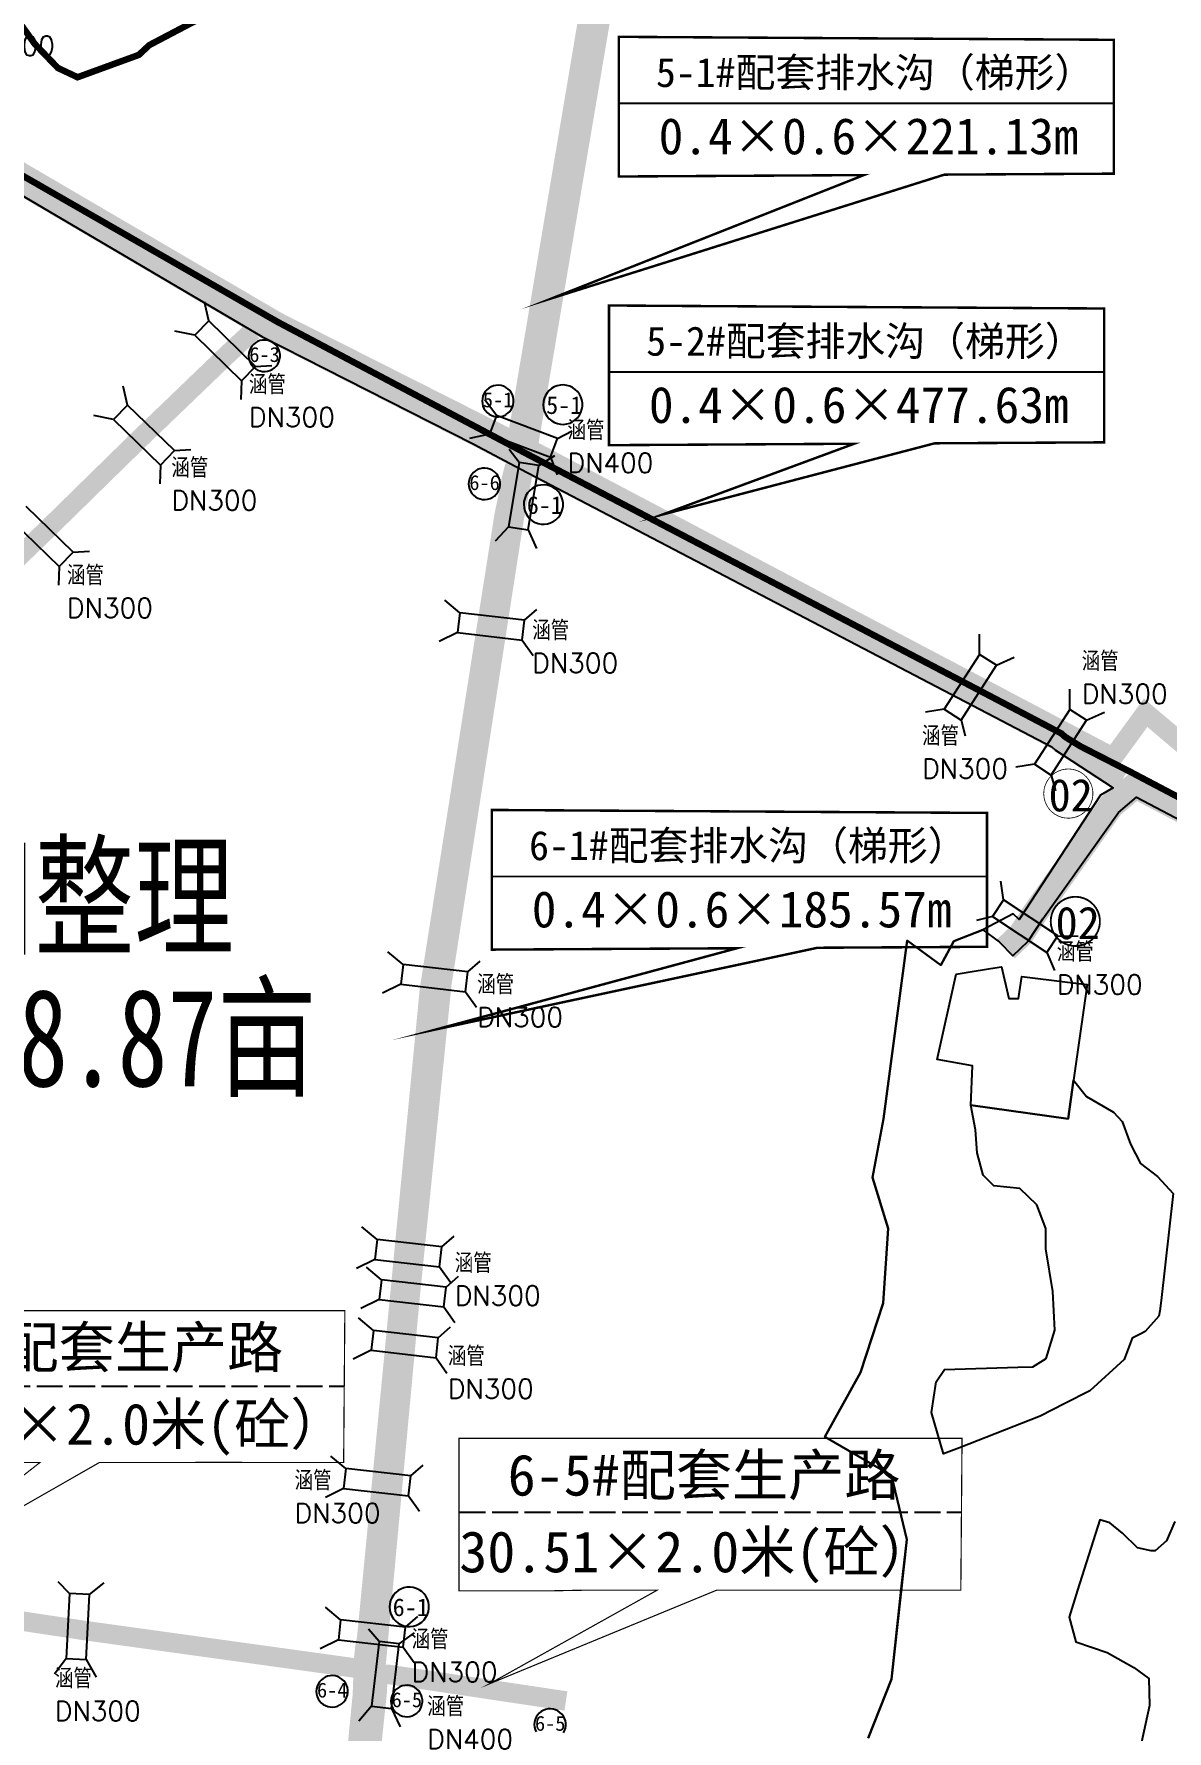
# Model space of a CAD drawing. Header units: millimetres. Extents: x 35444746 to 35449000, y 3482000 to 3488437.
# Drawn here: x 35446201.8 to 35446376.2, y 3484480.1 to 3484741.3 of the extents above; entities that cross this region are included whole.
import ezdxf
from ezdxf.enums import TextEntityAlignment as Align

# ---------------------------------------------------------------- set-up
doc = ezdxf.new("R2010")
doc.units = ezdxf.units.MM
doc.linetypes.add('X3', pattern=[5, 4, -1])
for name, color, linetype, true_color in [('0201.01格田整理标注', 7, 'Continuous', 0xffffff), ('0201.02格田整理', 7, 'X3', 0x99cc00), ('0203.02旱地整理', 9, 'Continuous', 0x808080), ('0301.01生产道路工程标注', 6, 'X3', 0xff00ff), ('0301.02生产道路工程', 6, 'X3', 0xff00ff), ('0302.01田间道路工程标注', 6, 'X3', 0xff00ff), ('0302.02田间道路工程', 6, 'X3', 0xff00ff), ('0401.01渠道工程标注', 4, '732', 0x00ffff), ('0401.02渠道工程', 4, 'X3', 0x00ffff), ('0401.03涵管标注', 4, '732', 0x00ffff)]:
    doc.layers.add(name, color=color, linetype=linetype, true_color=true_color)
doc.styles.add('FS', font='rs.shx', dxfattribs={"bigfont": 'fs.shx'})
doc.styles.add('宋体', font='')
doc.styles.get('宋体').set_extended_font_data('SimSun')
doc.linetypes.add('732', pattern='A,9,-0.5,[162,AAA.SHX,S=1,R=0,X=0,Y=0],-0.5', length=10)

msp = doc.modelspace()

# ---------------------------------------------------------------- linework, layer by layer
at = {"layer": '0201.02格田整理', "color": 2, "linetype": 'ByBlock', "const_width": 1, "elevation": 568.901}
for points in [[(35446230.968109, 3484745.567877), (35446219.534257, 3484739.563406), (35446217.914763, 3484738.054924), (35446208.483596, 3484734.61396), (35446208.483596, 3484734.61396), (35446208.483596, 3484734.61396), (35446205.458, 3484736.04), (35446201.897, 3484739.737), (35446196.956, 3484746.684)], [(35446187.557841, 3484726.614058), (35446239.260332, 3484696.965882), (35446277.858179, 3484676.539619), (35446277.858179, 3484676.539619), (35446277.858179, 3484676.539619), (35446277.858179, 3484676.539619), (35446277.858179, 3484676.539619), (35446277.858179, 3484676.539619), (35446344.13602, 3484641.906474), (35446344.13602, 3484641.906474), (35446344.13602, 3484641.906474), (35446359.890789, 3484633.640625), (35446359.890789, 3484633.640625), (35446359.890789, 3484633.640625), (35446359.890789, 3484633.640625), (35446359.890789, 3484633.640625), (35446359.890789, 3484633.640625), (35446359.890789, 3484633.640625), (35446360.521171, 3484633.08093), (35446362.843744, 3484631.654718), (35446370.666115, 3484627.650991), (35446370.666115, 3484627.650991), (35446370.666115, 3484627.650991), (35446388.556988, 3484618.221628)]]:
    msp.add_lwpolyline(points, dxfattribs=at)
at = {"layer": '0201.02格田整理', "color": 2, "linetype": 'ByBlock', "elevation": 560.836}
msp.add_lwpolyline([(35446186.332641, 3484724.434305), (35446236.848463, 3484694.713849), (35446269.355368, 3484678.183369), (35446269.355368, 3484678.183369), (35446276.697828, 3484674.325212), (35446342.976366, 3484639.691704), (35446342.976366, 3484639.691704), (35446342.976366, 3484639.691704), (35446358.459111, 3484631.568574), (35446358.459111, 3484631.568574), (35446358.459111, 3484631.568574), (35446358.459111, 3484631.568574), (35446359.025679, 3484631.065538), (35446367.863908, 3484625.247309), (35446365.915594, 3484624.13626), (35446353.407919, 3484604.975306), (35446352.502489, 3484605.865729), (35446347.816321, 3484603.406372), (35446347.816321, 3484603.406372), (35446343.364556, 3484601.684475), (35446341.354072, 3484597.953689), (35446336.184147, 3484601.762909), (35446332.557798, 3484574.30977), (35446330.866629, 3484565.273044), (35446333.23718, 3484557.438181), (35446332.507781, 3484545.959196), (35446329.01828, 3484535.273976), (35446323.502868, 3484525.374219), (35446333.759394, 3484519.422044), (35446336.129956, 3484509.582914), (35446333.759394, 3484488.082599), (35446330.193906, 3484479.03453)], dxfattribs=at)
at = {"layer": '0203.02旱地整理', "color": 41}
for points in [[(35446330.193906, 3484479.03453), (35446333.759394, 3484488.082599), (35446335.324062, 3484502.426714), (35446336.129956, 3484509.582914), (35446333.759394, 3484519.422044), (35446323.502868, 3484525.374219), (35446329.01828, 3484535.273976), (35446332.507781, 3484545.959196), (35446333.23718, 3484557.438181), (35446330.866629, 3484565.273044), (35446332.557798, 3484574.30977), (35446336.184147, 3484601.762909), (35446341.354072, 3484597.953689), (35446343.364556, 3484601.684475), (35446347.816321, 3484603.406372), (35446350.353198, 3484601.572174), (35446352.418001, 3484599.395804), (35446354.829352, 3484601.683542), (35446357.076725, 3484605.103777), (35446368.692993, 3484621.477366), (35446371.501011, 3484623.819791), (35446387.169504, 3484615.561731)], [(35446330.193906, 3484479.03453), (35446333.759394, 3484488.082599), (35446335.324062, 3484502.426714), (35446336.129956, 3484509.582914), (35446333.759394, 3484519.422044), (35446323.502868, 3484525.374219), (35446329.01828, 3484535.273976), (35446332.507781, 3484545.959196), (35446333.23718, 3484557.438181), (35446330.866629, 3484565.273044), (35446332.557798, 3484574.30977), (35446336.184147, 3484601.762909), (35446341.354072, 3484597.953689), (35446343.364556, 3484601.684475), (35446347.816321, 3484603.406372), (35446350.353198, 3484601.572174), (35446352.418001, 3484599.395804), (35446354.829352, 3484601.683542), (35446357.076725, 3484605.103777), (35446368.692993, 3484621.477366), (35446371.501011, 3484623.819791), (35446387.169504, 3484615.561731)], [(35446377.402, 3484512.34), (35446376.077, 3484509.392), (35446374.328, 3484507.838), (35446373.719, 3484507.842), (35446371.635, 3484508.291), (35446369.302, 3484510.568), (35446367.399, 3484512.146), (35446365.837, 3484512.592), (35446362.387, 3484501.767), (35446361.105, 3484497.609), (35446362.124, 3484493.859), (35446366.987, 3484492.173), (35446371.063, 3484489.882), (35446373.402, 3484488.213), (35446373.483, 3484484.047), (35446372.226, 3484478.394)], [(35446377.402, 3484512.34), (35446376.077, 3484509.392), (35446374.328, 3484507.838), (35446373.719, 3484507.842), (35446371.635, 3484508.291), (35446369.302, 3484510.568), (35446367.399, 3484512.146), (35446365.837, 3484512.592), (35446362.387, 3484501.767), (35446361.105, 3484497.609), (35446362.124, 3484493.859), (35446366.987, 3484492.173), (35446371.063, 3484489.882), (35446373.402, 3484488.213), (35446373.483, 3484484.047), (35446372.226, 3484478.394)]]:
    msp.add_lwpolyline(points, dxfattribs=at)
for points in [[(35446361.803, 3484580.262), (35446360.953, 3484574.317), (35446345.994, 3484576.404), (35446346.255, 3484582.489), (35446340.776, 3484583.446), (35446343.733, 3484596.573), (35446345.566, 3484596.871), (35446349.019, 3484597.432), (35446350.69, 3484597.704), (35446351.821, 3484592.835), (35446353.3, 3484592.835), (35446353.822, 3484596.226), (35446360.871, 3484595.375), (35446363.91, 3484595.008)], [(35446361.803, 3484580.262), (35446360.953, 3484574.317), (35446345.994, 3484576.404), (35446346.255, 3484582.489), (35446340.776, 3484583.446), (35446343.733, 3484596.573), (35446345.566, 3484596.871), (35446349.019, 3484597.432), (35446350.69, 3484597.704), (35446351.821, 3484592.835), (35446353.3, 3484592.835), (35446353.822, 3484596.226), (35446360.871, 3484595.375), (35446363.91, 3484595.008)], [(35446361.803, 3484580.262), (35446363.757, 3484577.746), (35446367.926, 3484575.355), (35446369.254, 3484573.922), (35446370.533, 3484570.439), (35446372.11, 3484567.444), (35446374.701, 3484565.429), (35446377.115, 3484562.808), (35446375.291, 3484546.371), (35446375.049, 3484544.761), (35446374.927, 3484543.94), (35446372.826, 3484541.608), (35446372.135, 3484541.253), (35446370.821, 3484540.579), (35446370.347, 3484539.319), (35446369.582, 3484537.286), (35446364.279, 3484532.483), (35446360.453, 3484530.506), (35446356.653, 3484528.543), (35446344.21, 3484523.704), (35446341.777, 3484522.758), (35446339.903, 3484529.128), (35446340.632, 3484533.827), (35446341.951, 3484535.734), (35446353.189, 3484536.094), (35446355.542, 3484536.166), (35446357.554, 3484537.459), (35446358.889, 3484541.805), (35446358.58, 3484547.73), (35446357.504, 3484554.325), (35446357.525, 3484557.462), (35446356.116, 3484561.075), (35446353.518, 3484563.621), (35446349.51, 3484563.996), (35446347.865, 3484565.664), (35446346.929, 3484569.07), (35446346.692, 3484572.646), (35446345.994, 3484576.404), (35446360.953, 3484574.317)], [(35446361.803, 3484580.262), (35446363.757, 3484577.746), (35446367.926, 3484575.355), (35446369.254, 3484573.922), (35446370.533, 3484570.439), (35446372.11, 3484567.444), (35446374.701, 3484565.429), (35446377.115, 3484562.808), (35446375.291, 3484546.371), (35446375.049, 3484544.761), (35446374.927, 3484543.94), (35446372.826, 3484541.608), (35446372.135, 3484541.253), (35446370.821, 3484540.579), (35446370.347, 3484539.319), (35446369.582, 3484537.286), (35446364.279, 3484532.483), (35446360.453, 3484530.506), (35446356.653, 3484528.543), (35446344.21, 3484523.704), (35446341.777, 3484522.758), (35446339.903, 3484529.128), (35446340.632, 3484533.827), (35446341.951, 3484535.734), (35446353.189, 3484536.094), (35446355.542, 3484536.166), (35446357.554, 3484537.459), (35446358.889, 3484541.805), (35446358.58, 3484547.73), (35446357.504, 3484554.325), (35446357.525, 3484557.462), (35446356.116, 3484561.075), (35446353.518, 3484563.621), (35446349.51, 3484563.996), (35446347.865, 3484565.664), (35446346.929, 3484569.07), (35446346.692, 3484572.646), (35446345.994, 3484576.404), (35446360.953, 3484574.317)]]:
    msp.add_lwpolyline(points, close=True, dxfattribs=at)
at = {"layer": '0301.01生产道路工程标注'}
for p, q in [((35446172.191327, 3484533.17275, 166.192687), (35446249.439793, 3484533.192777, 166.192687)), ((35446267.28648, 3484513.770548), (35446344.534946, 3484513.790575))]:
    msp.add_line(p, q, dxfattribs=at)
at = {"layer": '0301.01生产道路工程标注', "linetype": 'Continuous'}
for points in [[(35446238.461671, 3484689.663506), (35446238.773557, 3484689.880204), (35446239.054162, 3484690.151391), (35446239.287631, 3484690.464079), (35446239.467918, 3484690.810169), (35446239.590354, 3484691.180697), (35446239.651768, 3484691.566068), (35446239.650568, 3484691.956298), (35446239.586787, 3484692.341284), (35446239.462075, 3484692.711053), (35446239.279663, 3484693.056027), (35446239.044276, 3484693.367274), (35446238.76201, 3484693.636731), (35446238.440175, 3484693.857421), (35446238.087105, 3484694.023626), (35446237.711947, 3484694.131043), (35446237.324417, 3484694.176889), (35446236.934551, 3484694.159978), (35446236.552446, 3484694.080746), (35446236.188, 3484693.941247), (35446235.850649, 3484693.745092), (35446235.549133, 3484693.497363), (35446235.29126, 3484693.204476), (35446235.083709, 3484692.874015), (35446234.931855, 3484692.514541), (35446234.839631, 3484692.135362), (35446234.809426, 3484691.746299), (35446234.842022, 3484691.35743), (35446234.936575, 3484690.978826), (35446235.090637, 3484690.620292), (35446235.300215, 3484690.291113), (35446235.559885, 3484689.999816), (35446235.862918, 3484689.753946), (35446236.201468, 3484689.559869), (35446236.566765, 3484689.422613), (35446236.94935, 3484689.345732), (35446237.339313, 3484689.331217), (35446237.726554, 3484689.379446), (35446238.101045, 3484689.489167), (35446238.443652, 3484689.653029)], [(35446274.415237, 3484682.689854), (35446274.727123, 3484682.906551), (35446275.007728, 3484683.177739), (35446275.241197, 3484683.490427), (35446275.421484, 3484683.836517), (35446275.54392, 3484684.207045), (35446275.605333, 3484684.592415), (35446275.604134, 3484684.982646), (35446275.540353, 3484685.367631), (35446275.415641, 3484685.7374), (35446275.233229, 3484686.082375), (35446274.997842, 3484686.393622), (35446274.715576, 3484686.663079), (35446274.393741, 3484686.883769), (35446274.040671, 3484687.049974), (35446273.665513, 3484687.157391), (35446273.277983, 3484687.203237), (35446272.888117, 3484687.186326), (35446272.506012, 3484687.107094), (35446272.141565, 3484686.967595), (35446271.804215, 3484686.77144), (35446271.502699, 3484686.523711), (35446271.244826, 3484686.230824), (35446271.037274, 3484685.900363), (35446270.885421, 3484685.540889), (35446270.793197, 3484685.16171), (35446270.762992, 3484684.772647), (35446270.795588, 3484684.383778), (35446270.890141, 3484684.005173), (35446271.044202, 3484683.64664), (35446271.253781, 3484683.317461), (35446271.513451, 3484683.026164), (35446271.816484, 3484682.780294), (35446272.155034, 3484682.586217), (35446272.520331, 3484682.44896), (35446272.902916, 3484682.37208), (35446273.292879, 3484682.357565), (35446273.68012, 3484682.405794), (35446274.054611, 3484682.515515), (35446274.397218, 3484682.679376)], [(35446272.331193, 3484669.951526), (35446272.643079, 3484670.168224), (35446272.923683, 3484670.439411), (35446273.157153, 3484670.752099), (35446273.33744, 3484671.098189), (35446273.459875, 3484671.468717), (35446273.521289, 3484671.854088), (35446273.520089, 3484672.244319), (35446273.456308, 3484672.629304), (35446273.331597, 3484672.999073), (35446273.149185, 3484673.344047), (35446272.913798, 3484673.655294), (35446272.631531, 3484673.924751), (35446272.309696, 3484674.145441), (35446271.956627, 3484674.311647), (35446271.581469, 3484674.419063), (35446271.193939, 3484674.46491), (35446270.804072, 3484674.447998), (35446270.421968, 3484674.368766), (35446270.057521, 3484674.229267), (35446269.72017, 3484674.033113), (35446269.418655, 3484673.785383), (35446269.160781, 3484673.492496), (35446268.95323, 3484673.162036), (35446268.801376, 3484672.802561), (35446268.709152, 3484672.423382), (35446268.678947, 3484672.03432), (35446268.711544, 3484671.64545), (35446268.806097, 3484671.266846), (35446268.960158, 3484670.908312), (35446269.169737, 3484670.579133), (35446269.429406, 3484670.287836), (35446269.73244, 3484670.041966), (35446270.070989, 3484669.847889), (35446270.436287, 3484669.710633), (35446270.818872, 3484669.633752), (35446271.208834, 3484669.619238), (35446271.596076, 3484669.667466), (35446271.970566, 3484669.777187), (35446272.313173, 3484669.941049)], [(35446248.886398, 3484484.127267), (35446249.198284, 3484484.343965), (35446249.478888, 3484484.615152), (35446249.712358, 3484484.92784), (35446249.892645, 3484485.27393), (35446250.015081, 3484485.644458), (35446250.076494, 3484486.029829), (35446250.075295, 3484486.420059), (35446250.011513, 3484486.805044), (35446249.886802, 3484487.174814), (35446249.70439, 3484487.519788), (35446249.469003, 3484487.831035), (35446249.186737, 3484488.100492), (35446248.864901, 3484488.321182), (35446248.511832, 3484488.487387), (35446248.136674, 3484488.594804), (35446247.749144, 3484488.64065), (35446247.359278, 3484488.623739), (35446246.977173, 3484488.544507), (35446246.612726, 3484488.405008), (35446246.275376, 3484488.208853), (35446245.97386, 3484487.961124), (35446245.715987, 3484487.668237), (35446245.508435, 3484487.337776), (35446245.356581, 3484486.978302), (35446245.264357, 3484486.599123), (35446245.234152, 3484486.21006), (35446245.266749, 3484485.821191), (35446245.361302, 3484485.442587), (35446245.515363, 3484485.084053), (35446245.724942, 3484484.754874), (35446245.984611, 3484484.463577), (35446246.287645, 3484484.217707), (35446246.626194, 3484484.02363), (35446246.991492, 3484483.886374), (35446247.374077, 3484483.809493), (35446247.76404, 3484483.794978), (35446248.151281, 3484483.843207), (35446248.525771, 3484483.952928), (35446248.868379, 3484484.11679)], [(35446260.369082, 3484482.643035), (35446260.680967, 3484482.859732), (35446260.961572, 3484483.13092), (35446261.195042, 3484483.443608), (35446261.375329, 3484483.789698), (35446261.497764, 3484484.160226), (35446261.559178, 3484484.545596), (35446261.557978, 3484484.935827), (35446261.494197, 3484485.320812), (35446261.369486, 3484485.690581), (35446261.187073, 3484486.035556), (35446260.951687, 3484486.346803), (35446260.66942, 3484486.61626), (35446260.347585, 3484486.83695), (35446259.994516, 3484487.003155), (35446259.619358, 3484487.110572), (35446259.231828, 3484487.156418), (35446258.841961, 3484487.139507), (35446258.459857, 3484487.060275), (35446258.09541, 3484486.920776), (35446257.758059, 3484486.724621), (35446257.456544, 3484486.476892), (35446257.19867, 3484486.184005), (35446256.991119, 3484485.853544), (35446256.839265, 3484485.49407), (35446256.747041, 3484485.114891), (35446256.716836, 3484484.725828), (35446256.749433, 3484484.336959), (35446256.843986, 3484483.958354), (35446256.998047, 3484483.599821), (35446257.207626, 3484483.270642), (35446257.467295, 3484482.979345), (35446257.770329, 3484482.733475), (35446258.108878, 3484482.539398), (35446258.474176, 3484482.402141), (35446258.856761, 3484482.325261), (35446259.246723, 3484482.310746), (35446259.633965, 3484482.358974), (35446260.008455, 3484482.468696), (35446260.351062, 3484482.632557)], [(35446283.265966, 3484479.813954), (35446283.446253, 3484480.160044), (35446283.568689, 3484480.530571), (35446283.630102, 3484480.915942), (35446283.628903, 3484481.306173), (35446283.565121, 3484481.691158), (35446283.44041, 3484482.060927), (35446283.257998, 3484482.405902), (35446283.022611, 3484482.717148), (35446282.740345, 3484482.986606), (35446282.418509, 3484483.207295), (35446282.06544, 3484483.373501), (35446281.690282, 3484483.480918), (35446281.302752, 3484483.526764), (35446280.912886, 3484483.509852), (35446280.530781, 3484483.43062), (35446280.166334, 3484483.291121), (35446279.828984, 3484483.094967), (35446279.527468, 3484482.847238), (35446279.269595, 3484482.55435), (35446279.062043, 3484482.22389), (35446278.910189, 3484481.864415), (35446278.817965, 3484481.485237), (35446278.78776, 3484481.096174), (35446278.820357, 3484480.707305), (35446278.91491, 3484480.3287), (35446279.068971, 3484479.970166)]]:
    msp.add_lwpolyline(points, dxfattribs=at)
at = {"layer": '0301.01生产道路工程标注', "const_width": 0.12}
msp.add_lwpolyline([(35446362.904646, 3484621.108266), (35446363.391967, 3484621.446856), (35446363.830412, 3484621.870587), (35446364.195208, 3484622.359162), (35446364.476907, 3484622.899927), (35446364.668212, 3484623.478877), (35446364.764171, 3484624.081018), (35446364.762297, 3484624.690754), (35446364.662638, 3484625.292293), (35446364.467777, 3484625.870058), (35446364.182758, 3484626.409081), (35446363.814966, 3484626.895403), (35446363.373925, 3484627.316431), (35446362.871057, 3484627.661258), (35446362.319387, 3484627.920954), (35446361.733202, 3484628.088793), (35446361.127686, 3484628.160428), (35446360.51852, 3484628.134003), (35446359.921482, 3484628.010204), (35446359.352034, 3484627.792236), (35446358.824923, 3484627.485745), (35446358.353805, 3484627.098668), (35446357.950878, 3484626.641032), (35446357.626579, 3484626.124687), (35446357.389307, 3484625.563008), (35446357.245207, 3484624.970541), (35446357.198012, 3484624.362631), (35446357.248944, 3484623.755023), (35446357.396683, 3484623.163453), (35446357.637404, 3484622.603244), (35446357.964871, 3484622.088902), (35446358.370604, 3484621.633751), (35446358.844094, 3484621.249579), (35446359.373078, 3484620.946334), (35446359.943855, 3484620.73187), (35446360.541644, 3484620.611744), (35446361.150961, 3484620.589065), (35446361.756025, 3484620.664422), (35446362.341167, 3484620.835861), (35446362.876491, 3484621.091895)], dxfattribs=at)
at = {"layer": '0301.01生产道路工程标注', "const_width": 0.18, "flags": 128}
for points in [[(35446249.625781, 3484544.796689), (35446249.625781, 3484544.796689), (35446249.625781, 3484544.796689), (35446172.191327, 3484544.796689), (35446172.191327, 3484528.258957), (35446172.191327, 3484528.258957), (35446172.191327, 3484525.822416), (35446172.191327, 3484521.341314), (35446182.893309, 3484521.341314), (35446186.352966, 3484521.341314), (35446186.352966, 3484521.341314), (35446191.273377, 3484521.431239), (35446202.6983, 3484521.436458), (35446177.816139, 3484501.972315), (35446211.856201, 3484521.440641), (35446231.653443, 3484521.449684), (35446249.439793, 3484521.431117), (35446249.625781, 3484544.796689)], [(35446344.62532, 3484525.144214), (35446344.62532, 3484525.144214), (35446344.62532, 3484525.144214), (35446267.190866, 3484525.144214), (35446267.190866, 3484508.606483), (35446267.190866, 3484508.606483), (35446267.190866, 3484506.169941), (35446267.190866, 3484501.688839), (35446277.892847, 3484501.688839), (35446281.352505, 3484501.688839), (35446281.352505, 3484501.688839), (35446286.272916, 3484501.778764), (35446297.697839, 3484501.783983), (35446271.883642, 3484487.379245), (35446306.85574, 3484501.788166), (35446326.652982, 3484501.79721), (35446344.439332, 3484501.778642), (35446344.62532, 3484525.144214)]]:
    msp.add_lwpolyline(points, close=True, dxfattribs=at)
at = {"layer": '0301.02生产道路工程', "linetype": 'Continuous', "const_width": 3, "elevation": 567.729678, "flags": 128}
for points in [[(35446275.904773, 3484677.566052), (35446276.273316, 3484679.637928), (35446290.906993, 3484766.462825), (35446304.267611, 3484860.636635), (35446304.772371, 3484864.65629), (35446310.050613, 3484889.739927), (35446310.559597, 3484891.952567), (35446311.499421, 3484895.121159)], [(35446235.422952, 3484695.552533), (35446232.968605, 3484693.26889), (35446231.727324, 3484692.117135), (35446217.965052, 3484678.896022), (35446203.478834, 3484664.706726), (35446175.137622, 3484637.323936), (35446150.515877, 3484613.39014), (35446144.578673, 3484607.690475), (35446143.206749, 3484606.186331), (35446142.001581, 3484604.363718), (35446139.70315, 3484600.291031), (35446138.249502, 3484596.643509), (35446136.174968, 3484587.446234), (35446134.25078, 3484554.359964), (35446134.060789, 3484548.441682), (35446133.714198, 3484544.156855), (35446133.714198, 3484544.156855), (35446133.465069, 3484542.789215)], [(35446283.65365, 3484484.736306), (35446256.399448, 3484488.817832), (35446255.015497, 3484488.877794), (35446253.483725, 3484489.200203), (35446253.483725, 3484489.200203), (35446253.483725, 3484489.200203)]]:
    msp.add_lwpolyline(points, dxfattribs=at)
at = {"layer": '0301.02生产道路工程', "color": 6, "linetype": 'Continuous', "const_width": 3, "elevation": 567.729678, "flags": 128}
msp.add_lwpolyline([(35446369.261592, 3484626.446217), (35446362.166562, 3484630.603691), (35446359.773425, 3484632.073234), (35446359.17495, 3484632.6046), (35446343.556193, 3484640.799089), (35446277.278003, 3484675.432416), (35446269.929414, 3484679.293793), (35446237.449257, 3484695.81067), (35446186.945241, 3484725.524181)], dxfattribs=at)
at = {"layer": '0301.02生产道路工程', "linetype": 'Continuous', "const_width": 3, "flags": 128}
for points in [[(35446259.352038, 3484284.8588), (35446258.541783, 3484286.278374), (35446239.126644, 3484331.024361), (35446238.867202, 3484332.277349), (35446238.920312, 3484333.516116), (35446238.812736, 3484338.842822), (35446239.013366, 3484341.790302), (35446247.32113, 3484430.432228), (35446250.775585, 3484469.672276), (35446252.324081, 3484485.633859), (35446252.512897, 3484490.647546), (35446252.496871, 3484490.900149), (35446252.710391, 3484492.970768), (35446252.991414, 3484494.413224), (35446262.660158, 3484594.311292), (35446274.167004, 3484667.313143), (35446275.013669, 3484671.312817), (35446275.268635, 3484672.810687), (35446275.789019, 3484674.802754)], [(35446163.291013, 3484502.551305), (35446209.613661, 3484495.571559), (35446242.143526, 3484491.062946), (35446252.47455, 3484489.629298)]]:
    msp.add_lwpolyline(points, dxfattribs=at)
at = {"layer": '0302.01田间道路工程标注', "color": 1, "const_width": 0.2848}
msp.add_lwpolyline([(35446363.982179, 3484601.441747), (35446364.4695, 3484601.780336), (35446364.907945, 3484602.204067), (35446365.272741, 3484602.692642), (35446365.55444, 3484603.233408), (35446365.745745, 3484603.812358), (35446365.841704, 3484604.414499), (35446365.83983, 3484605.024235), (35446365.740171, 3484605.625774), (35446365.54531, 3484606.203538), (35446365.260291, 3484606.742561), (35446364.892499, 3484607.228884), (35446364.451458, 3484607.649911), (35446363.94859, 3484607.994738), (35446363.39692, 3484608.254435), (35446362.810735, 3484608.422273), (35446362.205219, 3484608.493908), (35446361.596053, 3484608.467484), (35446360.999015, 3484608.343684), (35446360.429567, 3484608.125717), (35446359.902456, 3484607.819225), (35446359.431338, 3484607.432148), (35446359.028411, 3484606.974512), (35446358.704112, 3484606.458167), (35446358.46684, 3484605.896489), (35446358.32274, 3484605.304022), (35446358.275545, 3484604.696111), (35446358.326477, 3484604.088503), (35446358.474216, 3484603.496933), (35446358.714937, 3484602.936724), (35446359.042404, 3484602.422383), (35446359.448137, 3484601.967231), (35446359.921627, 3484601.583059), (35446360.450611, 3484601.279814), (35446361.021388, 3484601.065351), (35446361.619177, 3484600.945225), (35446362.228494, 3484600.922546), (35446362.833558, 3484600.997902), (35446363.4187, 3484601.169342), (35446363.954024, 3484601.425375)], dxfattribs=at)
at = {"layer": '0302.02田间道路工程', "color": 1, "linetype": 'Continuous', "const_width": 4, "elevation": 567.729678, "flags": 128}
msp.add_lwpolyline([(35446471.840634, 3484593.835331), (35446467.541176, 3484594.911263), (35446458.375199, 3484597.17504), (35446413.964214, 3484607.561423), (35446403.726334, 3484610.64314), (35446394.50772, 3484613.46156), (35446394.217922, 3484613.611165), (35446389.977331, 3484615.800312), (35446387.863246, 3484616.89168), (35446371.311623, 3484625.615192), (35446367.582416, 3484622.504319), (35446355.837838, 3484605.949872), (35446353.671056, 3484602.652287), (35446351.3856, 3484600.483989)], dxfattribs=at)
at = {"layer": '0401.01渠道工程标注'}
for p, q in [((35446291.787176, 3484730.61139, 178.545525), (35446367.995192, 3484730.631148, 178.545525)), ((35446290.288249, 3484689.264237, 746.275204), (35446366.496265, 3484689.283994, 746.275204)), ((35446272.261409, 3484611.632475, 178.545525), (35446348.469426, 3484611.652232, 178.545525))]:
    msp.add_line(p, q, dxfattribs=at)
at = {"layer": '0401.01渠道工程标注', "linetype": 'Continuous', "const_width": 0.37679, "flags": 128}
for points in [[(35446367.995192, 3484719.778107), (35446341.91162, 3484719.628241), (35446281.713426, 3484700.673183), (35446329.514892, 3484719.557014), (35446291.787176, 3484719.340246), (35446291.787176, 3484740.835261), (35446367.995192, 3484740.374678)], [(35446348.469426, 3484600.799191), (35446322.385853, 3484600.649325), (35446263.815324, 3484588.117085), (35446309.989125, 3484600.578098), (35446272.261409, 3484600.36133), (35446272.261409, 3484621.856346), (35446348.469426, 3484621.395762)]]:
    msp.add_lwpolyline(points, close=True, dxfattribs=at)
at = {"layer": '0401.01渠道工程标注', "linetype": 'Continuous', "const_width": 0.37679, "elevation": 567.729678, "flags": 128}
msp.add_lwpolyline([(35446366.496265, 3484678.430953), (35446340.412693, 3484678.281087), (35446298.503238, 3484667.312513), (35446328.015965, 3484678.209861), (35446290.288249, 3484677.993092), (35446290.288249, 3484699.488108), (35446366.496265, 3484699.027525)], close=True, dxfattribs=at)
at = {"layer": '0401.01渠道工程标注', "linetype": 'Continuous', "elevation": 80518.069}
for points in [[(35446284.709049, 3484681.612935), (35446285.098906, 3484681.883807), (35446285.449662, 3484682.222791), (35446285.741499, 3484682.613651), (35446285.966858, 3484683.046264), (35446286.119902, 3484683.509424), (35446286.196669, 3484683.991137), (35446286.19517, 3484684.478925), (35446286.115443, 3484684.960157), (35446285.959554, 3484685.422368), (35446285.731539, 3484685.853586), (35446285.437305, 3484686.242644), (35446285.084472, 3484686.579466), (35446284.682178, 3484686.855328), (35446284.240841, 3484687.063085), (35446283.771894, 3484687.197356), (35446283.287481, 3484687.254664), (35446282.800148, 3484687.233524), (35446282.322518, 3484687.134485), (35446281.866959, 3484686.960111), (35446281.445271, 3484686.714918), (35446281.068376, 3484686.405256), (35446280.746035, 3484686.039147), (35446280.486595, 3484685.626072), (35446280.296778, 3484685.176728), (35446280.181498, 3484684.702755), (35446280.143742, 3484684.216427), (35446280.184487, 3484683.73034), (35446280.302679, 3484683.257084), (35446280.495255, 3484682.808917), (35446280.757229, 3484682.397444), (35446281.081815, 3484682.033323), (35446281.460607, 3484681.725985), (35446281.883794, 3484681.483389), (35446282.340416, 3484681.311818), (35446282.818647, 3484681.215717), (35446283.306101, 3484681.197574), (35446283.790153, 3484681.257859), (35446284.258265, 3484681.395011), (35446284.686525, 3484681.599838)], [(35446281.726267, 3484666.240779), (35446282.116125, 3484666.511651), (35446282.46688, 3484666.850636), (35446282.758717, 3484667.241496), (35446282.984076, 3484667.674108), (35446283.137121, 3484668.137268), (35446283.213888, 3484668.618981), (35446283.212388, 3484669.10677), (35446283.132661, 3484669.588001), (35446282.976772, 3484670.050213), (35446282.748757, 3484670.481431), (35446282.454524, 3484670.870489), (35446282.101691, 3484671.207311), (35446281.699396, 3484671.483173), (35446281.25806, 3484671.69093), (35446280.789113, 3484671.825201), (35446280.3047, 3484671.882509), (35446279.817367, 3484671.861369), (35446279.339736, 3484671.762329), (35446278.884178, 3484671.587956), (35446278.462489, 3484671.342762), (35446278.085595, 3484671.033101), (35446277.763253, 3484670.666992), (35446277.503814, 3484670.253916), (35446277.313996, 3484669.804573), (35446277.198717, 3484669.3306), (35446277.16096, 3484668.844271), (35446277.201706, 3484668.358184), (35446277.319897, 3484667.884929), (35446277.512474, 3484667.436762), (35446277.774447, 3484667.025288), (35446278.099034, 3484666.661167), (35446278.477826, 3484666.353829), (35446278.901013, 3484666.111233), (35446279.357635, 3484665.939663), (35446279.835866, 3484665.843562), (35446280.323319, 3484665.825419), (35446280.807371, 3484665.885704), (35446281.275484, 3484666.022856), (35446281.703743, 3484666.227683)], [(35446261.083017, 3484496.61071), (35446261.472874, 3484496.881582), (35446261.823629, 3484497.220566), (35446262.115466, 3484497.611426), (35446262.340825, 3484498.044039), (35446262.49387, 3484498.507199), (35446262.570637, 3484498.988912), (35446262.569137, 3484499.4767), (35446262.48941, 3484499.957932), (35446262.333521, 3484500.420143), (35446262.105506, 3484500.851361), (35446261.811273, 3484501.24042), (35446261.45844, 3484501.577242), (35446261.056146, 3484501.853103), (35446260.614809, 3484502.06086), (35446260.145862, 3484502.195131), (35446259.661449, 3484502.252439), (35446259.174116, 3484502.2313), (35446258.696485, 3484502.13226), (35446258.240927, 3484501.957886), (35446257.819238, 3484501.712693), (35446257.442344, 3484501.403031), (35446257.120002, 3484501.036922), (35446256.860563, 3484500.623847), (35446256.670745, 3484500.174504), (35446256.555466, 3484499.70053), (35446256.517709, 3484499.214202), (35446256.558455, 3484498.728115), (35446256.676646, 3484498.254859), (35446256.869223, 3484497.806692), (35446257.131196, 3484497.395219), (35446257.455783, 3484497.031098), (35446257.834575, 3484496.72376), (35446258.257762, 3484496.481164), (35446258.714384, 3484496.309593), (35446259.192615, 3484496.213492), (35446259.680068, 3484496.195349), (35446260.16412, 3484496.255634), (35446260.632233, 3484496.392786), (35446261.060492, 3484496.597613)]]:
    msp.add_lwpolyline(points, dxfattribs=at)
at = {"layer": '0401.02渠道工程', "linetype": 'Continuous', "const_width": 3, "elevation": 567.729678, "flags": 128}
for points in [[(35446382.49729, 3484628.669466), (35446372.882176, 3484636.820071), (35446367.879494, 3484629.938708), (35446277.6565, 3484677.596844), (35446239.260332, 3484696.965882), (35446185.053683, 3484728.660328), (35446181.234339, 3484731.681325), (35446173.73034, 3484738.234433), (35446169.852997, 3484740.720721), (35446152.491816, 3484763.343399), (35446150.588686, 3484765.880757), (35446109.176316, 3484813.738279), (35446065.808841, 3484866.378803), (35446062.863404, 3484870.271246), (35446051.458193, 3484884.167916), (35446038.812901, 3484899.511734), (35446041.038097, 3484904.691624), (35446041.038097, 3484904.691624), (35446041.038097, 3484904.691624), (35446041.038097, 3484904.691624), (35446025.498643, 3484913.144776)], [(35446317.036296, 3484892.63859), (35446315.007639, 3484892.843859), (35446312.608084, 3484890.072422), (35446309.873565, 3484878.44751), (35446306.136829, 3484858.819291), (35446304.633129, 3484848.971519), (35446301.64418, 3484828.298224), (35446300.256622, 3484819.347501), (35446292.550942, 3484764.655374), (35446277.964863, 3484678.542528), (35446277.771044, 3484677.536339)], [(35446277.110917, 3484674.109355), (35446275.671167, 3484666.635045), (35446264.553432, 3484595.105494), (35446259.721645, 3484547.541352), (35446254.392526, 3484490.029933)], [(35446254.676214, 3484487.647435), (35446254.585801, 3484485.846787), (35446252.759327, 3484468.869379), (35446241.188513, 3484338.290178), (35446241.365354, 3484335.15668), (35446241.518593, 3484331.458526), (35446260.872712, 3484285.985886)]]:
    msp.add_lwpolyline(points, dxfattribs=at)
at = {"layer": '0401.03涵管标注', "color": 4, "linetype": 'Continuous'}
for p, q in [((35446228.676976, 3484697.111468, 567.729678), (35446228.01663, 3484700.049078, 567.729678)), ((35446228.676976, 3484697.111468, 567.729678), (35446226.528897, 3484694.898223, 567.729678)), ((35446235.877047, 3484690.123394, 567.729678), (35446228.676976, 3484697.111468, 567.729678)), ((35446226.528897, 3484694.898223, 567.729678), (35446223.461892, 3484695.513324, 567.729678)), ((35446226.528897, 3484694.898223, 567.729678), (35446233.728968, 3484687.91015, 567.729678)), ((35446233.728968, 3484687.91015, 567.729678), (35446235.877047, 3484690.123394, 567.729678)), ((35446235.877047, 3484690.123394, 567.729678), (35446238.394436, 3484690.272408, 567.729678)), ((35446235.877047, 3484690.123394, 567.729678), (35446235.877047, 3484690.123394, 567.729678)), ((35446216.188837, 3484684.141966, 567.729678), (35446215.528492, 3484687.079576, 567.729678)), ((35446233.728968, 3484687.91015, 567.729678), (35446233.616927, 3484685.003068, 567.729678)), ((35446216.188837, 3484684.141966, 567.729678), (35446214.040759, 3484681.928722, 567.729678)), ((35446223.388908, 3484677.153892, 567.729678), (35446216.188837, 3484684.141966, 567.729678)), ((35446272.953958, 3484682.561899, 1135.459357), (35446271.172234, 3484684.989051, 1135.459357)), ((35446214.040759, 3484681.928722, 567.729678), (35446210.973753, 3484682.543822, 567.729678)), ((35446214.040759, 3484681.928722, 567.729678), (35446221.240829, 3484674.940648, 567.729678)), ((35446272.953958, 3484682.561899, 1135.459357), (35446271.87225, 3484679.673543, 1135.459357)), ((35446282.350284, 3484679.042917, 1135.459357), (35446272.953958, 3484682.561899, 1135.459357)), ((35446271.87225, 3484679.673543, 1135.459357), (35446268.815654, 3484679.008647, 1135.459357)), ((35446271.87225, 3484679.673543, 1135.459357), (35446281.268577, 3484676.15456, 1135.459357)), ((35446281.268577, 3484676.15456, 1135.459357), (35446282.350284, 3484679.042917, 1135.459357)), ((35446282.350284, 3484679.042917, 1135.459357), (35446284.597215, 3484680.187801, 1135.459357)), ((35446282.350284, 3484679.042917, 1135.459357), (35446282.350284, 3484679.042917, 1135.459357)), ((35446221.240829, 3484674.940648, 567.729678), (35446223.388908, 3484677.153892, 567.729678)), ((35446223.388908, 3484677.153892, 567.729678), (35446225.906298, 3484677.302907, 567.729678)), ((35446223.388908, 3484677.153892, 567.729678), (35446223.388908, 3484677.153892, 567.729678)), ((35446276.458142, 3484675.349687, 1135.459357), (35446274.89991, 3484677.332455, 1135.459357)), ((35446279.501272, 3484674.847634, 1135.459357), (35446281.953026, 3484676.413705, 1135.459357)), ((35446281.268577, 3484676.15456, 1135.459357), (35446282.330356, 3484673.446, 1135.459357)), ((35446221.240829, 3484674.940648, 567.729678), (35446221.128788, 3484672.033567, 567.729678)), ((35446276.458142, 3484675.349687, 1135.459357), (35446274.824878, 3484665.449857, 1135.459357)), ((35446279.501272, 3484674.847634, 1135.459357), (35446276.458142, 3484675.349687, 1135.459357)), ((35446276.458142, 3484675.349687, 1135.459357), (35446276.458142, 3484675.349687, 1135.459357)), ((35446277.868007, 3484664.947804, 1135.459357), (35446279.501272, 3484674.847634, 1135.459357)), ((35446207.796506, 3484661.548536, 567.729678), (35446200.596436, 3484668.53661, 567.729678)), ((35446198.448357, 3484666.323365, 567.729678), (35446205.648428, 3484659.335291, 567.729678)), ((35446274.824878, 3484665.449857, 1135.459357), (35446272.788591, 3484663.231942, 1135.459357)), ((35446274.824878, 3484665.449857, 1135.459357), (35446277.868007, 3484664.947804, 1135.459357)), ((35446277.868007, 3484664.947804, 1135.459357), (35446279.112085, 3484662.077762, 1135.459357)), ((35446205.648428, 3484659.335291, 567.729678), (35446207.796506, 3484661.548536, 567.729678)), ((35446207.796506, 3484661.548536, 567.729678), (35446210.313896, 3484661.69755, 567.729678)), ((35446207.796506, 3484661.548536, 567.729678), (35446207.796506, 3484661.548536, 567.729678)), ((35446205.648428, 3484659.335291, 567.729678), (35446205.536387, 3484656.42821, 567.729678)), ((35446267.32199, 3484652.208784, 567.729678), (35446265.005148, 3484654.131764, 567.729678)), ((35446277.291034, 3484651.07197, 567.729678), (35446279.193508, 3484652.727281, 567.729678)), ((35446267.32199, 3484652.208784, 567.729678), (35446266.972542, 3484649.144378, 567.729678)), ((35446277.291034, 3484651.07197, 567.729678), (35446267.32199, 3484652.208784, 567.729678)), ((35446276.941587, 3484648.007565, 567.729678), (35446277.291034, 3484651.07197, 567.729678)), ((35446277.291034, 3484651.07197, 567.729678), (35446277.291034, 3484651.07197, 567.729678)), ((35446266.972542, 3484649.144378, 567.729678), (35446264.168213, 3484647.758519, 567.729678)), ((35446266.972542, 3484649.144378, 567.729678), (35446276.941587, 3484648.007565, 567.729678)), ((35446276.941587, 3484648.007565, 567.729678), (35446278.628148, 3484645.637083, 567.729678)), ((35446347.315837, 3484645.799285, 567.729678), (35446347.313641, 3484648.927361, 567.729678)), ((35446347.315837, 3484645.799285, 567.729678), (35446341.885931, 3484637.361849, 567.729678)), ((35446349.909438, 3484644.130174, 567.729678), (35446347.315837, 3484645.799285, 567.729678)), ((35446349.909438, 3484644.130174, 567.729678), (35446352.658984, 3484645.357205, 567.729678)), ((35446344.479531, 3484635.692739, 567.729678), (35446349.909438, 3484644.130174, 567.729678)), ((35446361.194503, 3484637.334385, 567.729678), (35446361.192307, 3484640.462462, 567.729678)), ((35446341.885931, 3484637.361849, 567.729678), (35446339.013901, 3484636.898042, 567.729678)), ((35446341.885931, 3484637.361849, 567.729678), (35446344.479531, 3484635.692739, 567.729678)), ((35446361.194503, 3484637.334385, 567.729678), (35446355.764597, 3484628.89695, 567.729678)), ((35446363.788104, 3484635.665275, 567.729678), (35446361.194503, 3484637.334385, 567.729678)), ((35446363.788104, 3484635.665275, 567.729678), (35446366.53765, 3484636.892305, 567.729678)), ((35446344.479531, 3484635.692739, 567.729678), (35446344.479531, 3484635.692739, 567.729678)), ((35446344.479531, 3484635.692739, 567.729678), (35446345.122364, 3484633.254251, 567.729678)), ((35446358.358198, 3484627.227839, 567.729678), (35446363.788104, 3484635.665275, 567.729678)), ((35446355.764597, 3484628.89695, 567.729678), (35446352.892567, 3484628.433143, 567.729678)), ((35446355.764597, 3484628.89695, 567.729678), (35446358.358198, 3484627.227839, 567.729678)), ((35446358.358198, 3484627.227839, 567.729678), (35446358.358198, 3484627.227839, 567.729678)), ((35446358.358198, 3484627.227839, 567.729678), (35446359.00103, 3484624.789352, 567.729678)), ((35446351.02864, 3484608.03653), (35446350.610002, 3484610.915491)), ((35446351.02864, 3484608.03653), (35446349.318998, 3484605.469466)), ((35446359.379746, 3484602.474765), (35446351.02864, 3484608.03653)), ((35446349.318998, 3484605.469466), (35446346.870714, 3484604.865015)), ((35446349.318998, 3484605.469466), (35446357.670104, 3484599.907701)), ((35446349.318998, 3484605.469466), (35446349.318998, 3484605.469466)), ((35446258.582706, 3484598.091384, 567.729678), (35446256.265864, 3484600.014364, 567.729678)), ((35446357.670104, 3484599.907701), (35446359.379746, 3484602.474765)), ((35446359.379746, 3484602.474765), (35446362.507471, 3484602.427827)), ((35446258.582706, 3484598.091384, 567.729678), (35446258.233258, 3484595.026979, 567.729678)), ((35446268.55175, 3484596.95457, 567.729678), (35446258.582706, 3484598.091384, 567.729678)), ((35446268.55175, 3484596.95457, 567.729678), (35446270.454224, 3484598.609881, 567.729678)), ((35446357.670104, 3484599.907701), (35446358.853795, 3484597.139221)), ((35446258.233258, 3484595.026979, 567.729678), (35446255.428929, 3484593.641119, 567.729678)), ((35446258.233258, 3484595.026979, 567.729678), (35446268.202303, 3484593.890165, 567.729678)), ((35446268.202303, 3484593.890165, 567.729678), (35446268.55175, 3484596.95457, 567.729678)), ((35446268.55175, 3484596.95457, 567.729678), (35446268.55175, 3484596.95457, 567.729678)), ((35446268.202303, 3484593.890165, 567.729678), (35446269.888863, 3484591.519683, 567.729678)), ((35446254.578557, 3484555.755567, 567.729678), (35446252.261715, 3484557.678547, 567.729678)), ((35446254.578557, 3484555.755567, 567.729678), (35446254.22911, 3484552.691161, 567.729678)), ((35446264.547602, 3484554.618753, 567.729678), (35446254.578557, 3484555.755567, 567.729678)), ((35446264.547602, 3484554.618753, 567.729678), (35446266.450075, 3484556.274063, 567.729678)), ((35446264.198154, 3484551.554348, 567.729678), (35446264.547602, 3484554.618753, 567.729678)), ((35446264.547602, 3484554.618753, 567.729678), (35446264.547602, 3484554.618753, 567.729678)), ((35446254.22911, 3484552.691161, 567.729678), (35446251.42478, 3484551.305302, 567.729678)), ((35446255.251534, 3484549.569195, 567.729678), (35446252.934692, 3484551.492175, 567.729678)), ((35446254.22911, 3484552.691161, 567.729678), (35446264.198154, 3484551.554348, 567.729678)), ((35446264.198154, 3484551.554348, 567.729678), (35446265.884715, 3484549.183865, 567.729678)), ((35446255.251534, 3484549.569195, 567.729678), (35446254.902087, 3484546.50479, 567.729678)), ((35446265.220579, 3484548.432382, 567.729678), (35446255.251534, 3484549.569195, 567.729678)), ((35446264.871131, 3484545.367977, 567.729678), (35446265.220579, 3484548.432382, 567.729678)), ((35446265.220579, 3484548.432382, 567.729678), (35446267.123052, 3484550.087692, 567.729678)), ((35446265.220579, 3484548.432382, 567.729678), (35446265.220579, 3484548.432382, 567.729678)), ((35446254.902087, 3484546.50479, 567.729678), (35446252.097757, 3484545.118931, 567.729678)), ((35446254.902087, 3484546.50479, 567.729678), (35446264.871131, 3484545.367977, 567.729678)), ((35446264.871131, 3484545.367977, 567.729678), (35446266.557692, 3484542.997494, 567.729678)), ((35446254.040192, 3484541.768994, 567.729678), (35446251.72335, 3484543.691973, 567.729678)), ((35446254.040192, 3484541.768994, 567.729678), (35446253.690745, 3484538.704588, 567.729678)), ((35446264.009236, 3484540.63218, 567.729678), (35446254.040192, 3484541.768994, 567.729678)), ((35446263.659789, 3484537.567775, 567.729678), (35446264.009236, 3484540.63218, 567.729678)), ((35446264.009236, 3484540.63218, 567.729678), (35446265.91171, 3484542.28749, 567.729678)), ((35446264.009236, 3484540.63218, 567.729678), (35446264.009236, 3484540.63218, 567.729678)), ((35446253.690745, 3484538.704588, 567.729678), (35446250.886415, 3484537.318729, 567.729678)), ((35446253.690745, 3484538.704588, 567.729678), (35446263.659789, 3484537.567775, 567.729678)), ((35446263.659789, 3484537.567775, 567.729678), (35446265.34635, 3484535.197292, 567.729678)), ((35446249.790673, 3484520.499629, 567.729678), (35446247.473832, 3484522.422609, 567.729678)), ((35446249.790673, 3484520.499629, 567.729678), (35446249.441226, 3484517.435224, 567.729678)), ((35446259.759718, 3484519.362816, 567.729678), (35446249.790673, 3484520.499629, 567.729678)), ((35446259.410271, 3484516.29841, 567.729678), (35446259.759718, 3484519.362816, 567.729678)), ((35446259.759718, 3484519.362816, 567.729678), (35446261.662191, 3484521.018126, 567.729678)), ((35446259.759718, 3484519.362816, 567.729678), (35446259.759718, 3484519.362816, 567.729678)), ((35446249.441226, 3484517.435224, 567.729678), (35446246.636897, 3484516.049365, 567.729678)), ((35446249.441226, 3484517.435224, 567.729678), (35446259.410271, 3484516.29841, 567.729678)), ((35446259.410271, 3484516.29841, 567.729678), (35446261.096831, 3484513.927928, 567.729678)), ((35446207.256016, 3484501.282417), (35446205.489941, 3484503.082538)), ((35446207.256016, 3484501.282417), (35446206.717157, 3484491.263244)), ((35446210.33583, 3484501.116776), (35446207.256016, 3484501.282417)), ((35446207.256016, 3484501.282417), (35446207.256016, 3484501.282417)), ((35446209.796972, 3484491.097603), (35446210.33583, 3484501.116776)), ((35446210.33583, 3484501.116776), (35446212.601256, 3484502.942021)), ((35446248.98148, 3484497.230656, 567.729678), (35446246.664638, 3484499.153636, 567.729678)), ((35446248.98148, 3484497.230656, 567.729678), (35446248.632033, 3484494.166251, 567.729678)), ((35446258.950525, 3484496.093843, 567.729678), (35446248.98148, 3484497.230656, 567.729678)), ((35446254.919482, 3484493.89317, 567.729678), (35446253.275859, 3484495.80575, 567.729678)), ((35446258.601077, 3484493.029438, 567.729678), (35446258.950525, 3484496.093843, 567.729678)), ((35446258.950525, 3484496.093843, 567.729678), (35446260.852998, 3484497.749153, 567.729678)), ((35446258.950525, 3484496.093843, 567.729678), (35446258.950525, 3484496.093843, 567.729678)), ((35446248.632033, 3484494.166251, 567.729678), (35446245.827703, 3484492.780392, 567.729678)), ((35446248.632033, 3484494.166251, 567.729678), (35446258.601077, 3484493.029438, 567.729678)), ((35446254.919482, 3484493.89317, 567.729678), (35446253.721609, 3484483.931278, 567.729678)), ((35446257.981688, 3484493.524954, 567.729678), (35446254.919482, 3484493.89317, 567.729678)), ((35446254.919482, 3484493.89317, 567.729678), (35446254.919482, 3484493.89317, 567.729678)), ((35446256.783816, 3484483.563061, 567.729678), (35446257.981688, 3484493.524954, 567.729678)), ((35446257.981688, 3484493.524954, 567.729678), (35446260.36246, 3484495.196959, 567.729678)), ((35446258.601077, 3484493.029438, 567.729678), (35446260.287638, 3484490.658955, 567.729678)), ((35446206.717157, 3484491.263244), (35446204.93611, 3484488.835595)), ((35446206.717157, 3484491.263244), (35446209.796972, 3484491.097603)), ((35446209.796972, 3484491.097603), (35446211.347987, 3484488.381131)), ((35446253.721609, 3484483.931278, 567.729678), (35446251.78447, 3484481.626262, 567.729678)), ((35446253.721609, 3484483.931278, 567.729678), (35446256.783816, 3484483.563061, 567.729678)), ((35446256.783816, 3484483.563061, 567.729678), (35446258.152467, 3484480.750293, 567.729678))]:
    msp.add_line(p, q, dxfattribs=at)

# ---------------------------------------------------------------- texts
at = {"layer": '0201.01格田整理标注', "color": 2, "linetype": 'ByBlock', "style": '宋体', "width": 0.75}
for s, p in [('6#格田整理', (35446194.216607, 3484608.827081, -1623)), ('面积:278.87亩', (35446195.512419, 3484587.149015, -1623))]:
    msp.add_text(s, height=15, dxfattribs=at).set_placement(p, align=Align.MIDDLE)
at = {"layer": '0301.01生产道路工程标注', "color": 0, "style": '宋体'}
for s, height, p in [('6-4#配套生产路', 6.3354219, (35446179.692614, 3484535.99383, 397.422281)), ('280.91×2.0米(砼）', 6.33542188, (35446172.240947, 3484524.188814, 397.422281)), ('6-5#配套生产路', 6.3354219, (35446274.692153, 3484516.341355, 397.422281)), ('30.51×2.0米(砼）', 6.33542188, (35446267.240486, 3484504.53634, 397.422281))]:
    msp.add_text(s, height=height, dxfattribs=at).set_placement(p)
at = {"layer": '0301.01生产道路工程标注', "attachment_point": 1, "style": '宋体'}
for s, insert, char_height, width in [('6-3', (35446234.914381, 3484693.09665), 2.3, 0.256), ('5-1', (35446270.867947, 3484686.122998), 2.3, 0.256), ('6-6', (35446268.783902, 3484673.38467), 2.3, 0.256), ('02', (35446357.950878, 3484626.641032), 5, 0.4), ('6-4', (35446245.339107, 3484487.560411), 2.3, 0.256), ('6-5', (35446256.821791, 3484486.076179), 2.3, 0.256), ('6-5', (35446278.892715, 3484482.446524), 2.3, 0.256)]:
    msp.add_mtext(s, dxfattribs=dict(at, insert=insert, char_height=char_height, width=width))
at = {"layer": '0302.01田间道路工程标注', "color": 1, "insert": (35446359.028411, 3484606.974512), "char_height": 5, "width": 0.4, "attachment_point": 1, "style": '宋体'}
msp.add_mtext('02', dxfattribs=at)
at = {"layer": '0401.01渠道工程标注', "color": 0, "style": '宋体'}
for s, height, p in [('5-1#配套排水沟（梯形）', 4.5, (35446297.511206, 3484733.111573, 347.718782)), ('0.4×0.6×221.13m', 5.5878421, (35446297.923949, 3484722.757639, 347.718782)), ('5-2#配套排水沟（梯形）', 4.5, (35446296.012279, 3484691.764419, 915.44846)), ('0.4×0.6×477.63m', 5.5878421, (35446296.425022, 3484681.410485, 915.44846)), ('6-1#配套排水沟（梯形）', 4.5, (35446277.985439, 3484614.132657, 347.718782)), ('0.4×0.6×185.57m', 5.5878421, (35446278.398182, 3484603.778723, 347.718782))]:
    msp.add_text(s, height=height, dxfattribs=at).set_placement(p)
at = {"layer": '0401.01渠道工程标注', "char_height": 2.72, "width": 0.10915557, "attachment_point": 1, "style": '宋体'}
for s, insert in [('5-1', (35446280.618692, 3484685.517455, 80518.069)), ('6-1', (35446277.635911, 3484670.145299, 80518.069)), ('6-1', (35446256.99266, 3484500.51523, 80518.069))]:
    msp.add_mtext(s, dxfattribs=dict(at, insert=insert))
at = {"layer": '0401.03涵管标注', "color": 0, "linetype": 'Continuous', "char_height": 3, "width": 16, "attachment_point": 1, "style": 'FS'}
for s, insert in [('涵管DN300', (35446191.764133, 3484745.945985, -567.729678)), ('涵管DN300', (35446234.850966, 3484688.804239, -567.729678)), ('涵管DN400', (35446283.889272, 3484681.764074)), ('涵管DN300', (35446222.917466, 3484676.000299, -567.729678)), ('涵管DN300', (35446206.845582, 3484659.445766, -567.729678)), ('涵管DN300', (35446278.459684, 3484650.973585, -567.729678)), ('涵管DN300', (35446363.044621, 3484646.223078, -567.729678)), ('涵管DN300', (35446338.466161, 3484634.722829, -567.729678)), ('涵管DN300', (35446359.200144, 3484601.493458)), ('涵管DN300', (35446269.982109, 3484596.473375, -567.729678)), ('涵管DN300', (35446266.536973, 3484553.608373, -567.729678)), ('涵管DN300', (35446265.468838, 3484539.27669, -567.729678)), ('涵管DN300', (35446241.881344, 3484520.14938, -567.729678)), ('涵管DN300', (35446259.888513, 3484495.700988, -567.729678)), ('涵管DN300', (35446204.979546, 3484489.691971)), ('涵管DN400', (35446262.288906, 3484485.357835, -567.729678))]:
    msp.add_mtext(s, dxfattribs=dict(at, insert=insert))

doc.saveas('drawing.dxf')
